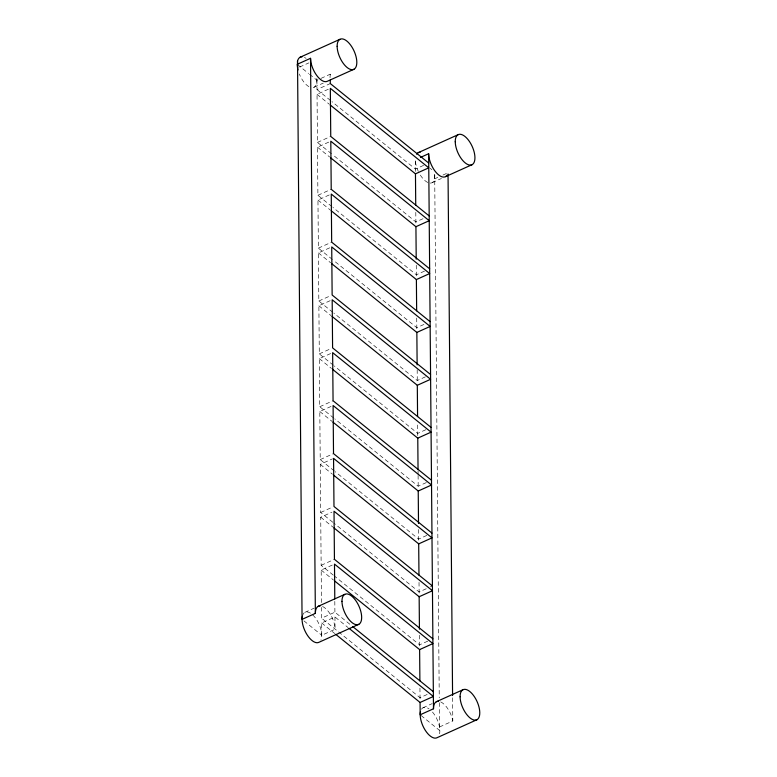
<?xml version="1.0" encoding="UTF-8"?>
<svg xmlns="http://www.w3.org/2000/svg" width="777" height="777" viewBox="0 0 777 777"><rect width="100%" height="100%" fill="white"/><g stroke="black" fill="none" stroke-linecap="round" stroke-linejoin="round"><path stroke-width="0.58" stroke-dasharray="3.88 2.91" d="M430.205 183.1A16.55 7.809 65.7 0 0 434.722 178.778L434.848 173.786M299.631 67.036L308.838 62.888M309.537 74.262L316.909 80.216L319.978 78.836M320.998 78.37L330.215 74.213L330.244 77.719M314.112 87.228L323.319 83.081M316.909 80.216L316.987 89.559L330.293 83.566M331.517 153.778L317.453 142.424L317.035 94.328L330.332 88.335M317.453 142.424L330.749 136.422M331.973 206.643L317.91 195.289L317.492 147.193L328.749 142.113M317.91 195.289L331.216 189.287M332.439 259.508L318.376 248.145L317.958 200.058L331.255 194.056M423.611 165.375L415.423 169.065L331.993 101.68M434.722 178.778L437.791 177.389M442.909 175.087L446.998 173.242M432.226 182.644L441.433 178.487M318.376 248.145L331.672 242.152M332.896 312.364L318.832 301.01L318.415 252.913L331.721 246.921M423.047 218.706L415.88 221.931L332.449 154.536M318.832 301.01L330.089 295.93M333.362 365.229L319.298 353.875L318.881 305.779L331.157 300.243M424.533 271.105L416.346 274.796L332.915 207.401M319.298 353.875L331.575 348.339M333.819 418.094L319.755 406.73L319.337 358.644L332.643 352.641M423.97 324.427L416.802 327.661L333.372 260.266M319.755 406.73L333.061 400.738M334.285 470.959L320.221 459.595L319.803 411.499L333.1 405.507M425.456 376.826L417.268 380.516L333.838 313.121M320.221 459.595L333.518 453.603M332.867 522.299L320.678 512.461L320.26 464.364L332.537 458.828M425.913 429.691L417.725 433.381L334.295 365.986M320.678 512.461L332.964 506.925M333.333 575.165L321.144 565.316L320.726 517.229L331.973 512.15M426.379 482.556L418.191 486.247L334.761 418.852M321.144 565.316L334.44 559.323M321.464 602.554L321.183 570.085L333.459 564.549M426.835 535.411L418.648 539.102L335.217 471.717M304.866 612.354L314.073 608.197M321.513 607.361L321.6 618.181L334.906 612.189L351.777 625.815M334.945 616.957L335.052 629.273L321.756 635.265L321.649 622.95L334.945 616.957L348.067 627.554M426.272 588.743L419.114 591.967L333.809 523.057M430.371 586.897L432.42 585.965M427.758 641.142L419.57 644.832L334.265 575.922M427.195 694.463L420.036 697.688L321.6 618.181M422.989 707.76L432.197 703.612M439.51 726.99L452.806 720.988L452.593 696.736M430.137 168.279L431.944 169.745M297.552 64.588L308.615 73.514M316.987 89.559L331.051 100.923M317.035 94.328L329.215 104.176M317.492 147.193L329.681 157.032M317.958 200.058L330.138 209.897M318.415 252.913L330.604 262.762M318.881 305.779L331.06 315.627M319.337 358.644L331.526 368.483M319.803 411.499L331.983 421.348M320.26 464.364L332.449 474.213M320.726 517.229L332.906 527.068M321.183 570.085L333.372 579.933M321.649 622.95L334.77 633.556M303.943 620.881L321.756 635.265M421.105 715.52L439.539 730.409L439.296 702.729M434.683 174.213L439.248 697.882M415.442 171.455L415.345 159.722A16.55 7.809 65.7 0 0 418.308 171.396M415.802 212.315L415.909 224.32M416.258 265.18L416.365 277.175M416.725 318.036L416.851 332.43M417.171 369.697L417.288 382.906M417.657 424.961L417.754 435.761M418.055 470.609L418.084 474.223M418.094 475.427L418.211 488.626M418.57 529.487L418.696 543.871M419.026 582.352L419.153 596.736M419.493 635.207L419.609 648.406M419.949 688.072L420.056 700.077M334.809 601.359L334.906 612.189M308.887 86.665A16.55 7.809 65.7 0 1 299.33 74M304.409 57.44A16.55 7.809 65.7 0 1 306.099 58.411M316.812 78.419A16.55 7.809 65.7 0 1 312.092 87.684M330.215 74.213A16.55 7.809 65.7 0 1 329.904 77.37M421.445 709.236A16.55 7.809 65.7 0 1 429.059 708.877M432.468 712.023A16.55 7.809 65.7 0 1 439.568 733.828M440.676 701.913A16.55 7.809 65.7 0 1 452.806 720.988M427.845 182.498A16.55 7.809 65.7 0 1 418.784 172.368M302.37 616.219A16.55 7.809 65.7 0 1 315.171 617.618A16.55 7.809 65.7 0 1 320.882 640.112M322.552 606.497A16.55 7.809 65.7 0 1 335.052 629.273"/><path stroke-width="1.17" d="M320.192 605.895A16.55 7.809 65.7 0 0 315.365 613.374L302.068 619.366L297.523 61.169A16.55 7.809 65.7 0 1 302.039 56.847M300.019 57.294L339.928 39.306M298.018 69.979A16.55 7.809 65.7 0 1 297.591 68.007L297.222 64.316L310.528 58.314L310.887 62.005A16.55 7.809 65.7 0 0 327.408 81.235L354.011 69.24M418.143 152.71L458.051 134.712M420.454 157.42L428.642 153.729A16.55 7.809 65.7 0 0 436.052 172.387A16.55 7.809 65.7 0 0 447.066 175.175M330.157 104.934L415.462 173.834L428.768 167.842L330.332 88.335L330.749 136.422L429.186 215.938M445.532 176.641L472.134 164.646M330.613 157.789L415.928 226.699L429.225 220.707L330.798 141.191L331.216 189.287L429.652 268.793M331.08 210.654L416.385 279.565L429.691 273.562L331.255 194.056L331.672 242.152L430.108 321.659M331.536 263.52L416.851 332.43L430.147 326.427L331.721 246.921L332.138 295.007L430.575 374.524M332.002 316.375L417.307 385.285L430.613 379.293L332.177 299.776L332.595 347.873L431.031 427.379M332.459 369.24L417.773 438.15L431.07 432.148L332.643 352.641L333.061 400.738L431.497 480.244M332.925 422.105L418.23 491.015L431.536 485.013L333.1 405.507L333.518 453.603L431.954 533.109M333.382 474.97L418.696 543.871L431.993 537.878L333.566 458.372L333.984 506.458L432.42 585.965M318.172 606.351L344.774 594.356M333.848 527.826L419.153 596.736L432.459 590.734L334.023 511.227L334.44 559.323L432.876 638.83M358.857 624.29L318.949 642.288A16.55 7.809 65.7 0 1 307.09 634.79A16.55 7.809 65.7 0 1 302.37 616.219M334.304 580.691L419.619 649.601L432.915 643.599L334.489 564.092L334.79 598.96M335.703 634.314L420.075 702.457L433.381 696.464L349.009 628.311M436.285 701.767L462.888 689.772M438.306 701.31A16.55 7.809 65.7 0 0 433.488 708.779L420.182 714.782L420.075 702.457M476.981 719.706L437.072 737.694A16.55 7.809 65.7 0 1 425.204 730.195A16.55 7.809 65.7 0 1 420.493 711.625M428.729 163.073L330.293 83.566L330.264 80.06M352.719 626.573L433.343 691.695M448.038 173.99L452.583 695.522M428.642 153.729L433.488 708.779M415.462 173.834L415.734 205.099M415.928 226.699L416.21 259.168M416.385 279.565L416.657 310.819M416.851 332.43L417.132 364.889M417.307 385.285L417.579 416.55M417.773 438.15L418.045 469.415M418.23 491.015L418.512 523.475M418.696 543.871L418.968 575.135M419.153 596.736L419.434 629.195M419.619 649.601L419.891 680.856M310.528 58.314L315.365 613.374M297.523 61.169L297.581 67.958M416.598 154.186A16.55 7.809 65.7 0 1 420.163 152.253M460.091 696.784A16.55 7.809 65.7 0 0 474.961 720.153A16.55 7.809 65.7 0 0 474.757 697.27A16.55 7.809 65.7 0 0 460.091 696.784M455.244 141.735A16.55 7.809 65.7 0 0 470.114 165.103A16.55 7.809 65.7 0 0 469.91 142.21A16.55 7.809 65.7 0 0 455.244 141.735M341.967 601.369A16.55 7.809 65.7 0 0 356.837 624.747A16.55 7.809 65.7 0 0 356.633 601.854A16.55 7.809 65.7 0 0 341.967 601.369M337.131 46.319A16.55 7.809 65.7 0 0 351.991 69.687A16.55 7.809 65.7 0 0 351.796 46.805A16.55 7.809 65.7 0 0 337.131 46.319"/></g></svg>
